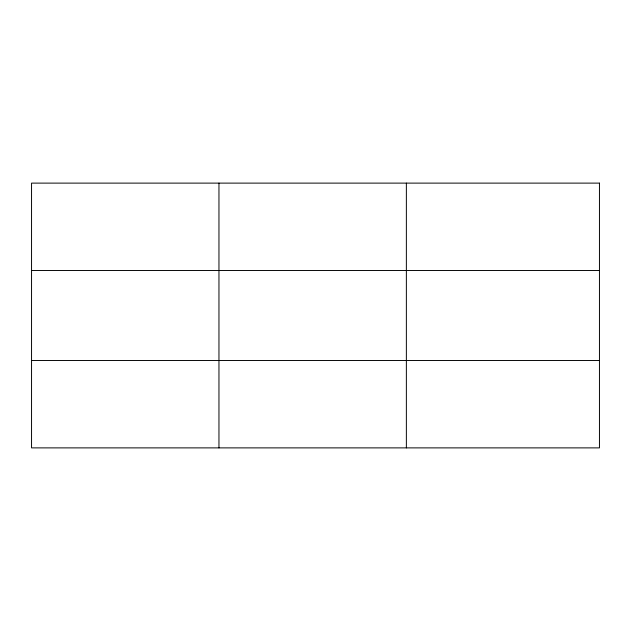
<?xml version="1.0" encoding="UTF-8"?>
<svg xmlns="http://www.w3.org/2000/svg" width="631" height="631" viewBox="0 0 631 631"><rect width="100%" height="100%" fill="white"/><g stroke="black" fill="none" stroke-linecap="round" stroke-linejoin="round"><path stroke-width="0.95" d="M31.55 270.486L599.45 270.486M31.55 360.514L599.45 360.514M406.364 183.116L406.364 447.884M218.957 183.116L218.957 447.884M599.45 183.116L599.45 447.884L31.55 447.884L31.55 183.116L599.45 183.116"/></g></svg>
